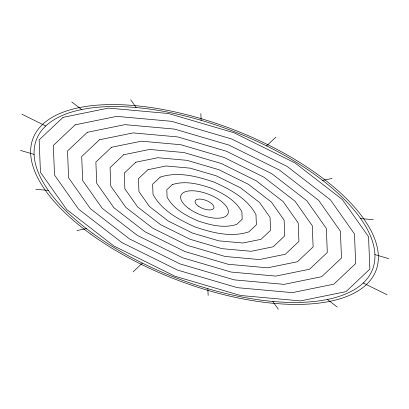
<?xml version="1.0" encoding="UTF-8"?>
<svg xmlns="http://www.w3.org/2000/svg" width="409" height="409" viewBox="0 0 409 409"><rect width="100%" height="100%" fill="white"/><g stroke="black" fill="none" stroke-linecap="round" stroke-linejoin="round"><path stroke-width="0.61" d="M133.083 271.893L142.398 263.105M266.602 145.895L275.917 137.107M76.933 230.528L86.381 228.6M322.619 180.4L332.067 178.472M35.854 189.306L48.344 190.43M360.656 218.57L373.146 219.694M20.45 150.394L34.085 154.403M374.915 254.597L388.55 258.606M21.958 114.223L45.767 126.003M363.233 282.997L387.042 294.777M71.785 101.953L81.616 109.551M327.384 299.449L337.215 307.047M130.706 99.796L136.171 107.552M272.829 301.448L278.294 309.204M200.86 113.584L201.131 120.318M207.869 288.682L208.14 295.416M63.022 117.363L39.146 139.898L40.44 172.266L66.713 209.541L113.963 246.049L174.996 276.233L240.518 295.492L300.559 300.901L345.978 291.637L369.854 269.102L368.56 236.734L342.287 199.459L295.037 162.951L234.004 132.767L168.482 113.508L108.441 108.099L63.022 117.363M75.159 124.837L53.328 145.44L54.515 175.032L78.533 209.106L121.729 242.486L177.526 270.078L237.43 287.685L292.323 292.634L333.841 284.163L355.672 263.56L354.485 233.968L330.467 199.894L287.271 166.514L231.474 138.922L171.57 121.315L116.677 116.366L75.159 124.837M87.296 132.311L67.516 150.982L68.589 177.797L90.353 208.677L129.495 238.922L180.057 263.923L234.342 279.884L284.081 284.362L321.704 276.689L341.484 258.018L340.411 231.203L318.647 200.323L279.505 170.078L228.943 145.077L174.658 129.116L124.919 124.638L87.296 132.311M99.433 139.786L81.698 156.524L82.659 180.558L102.173 208.242L137.26 235.354L182.588 257.772L231.249 272.077L275.84 276.095L309.567 269.214L327.302 252.476L326.341 228.442L306.827 200.758L271.74 173.646L226.412 151.228L177.751 136.923L133.16 132.905L99.433 139.786M111.565 147.26L95.88 162.066L96.734 183.324L113.988 207.813L145.026 231.791L185.119 251.617L228.161 264.27L267.598 267.823L297.435 261.74L313.12 246.934L312.266 225.676L295.012 201.187L263.974 177.209L223.881 157.383L180.839 144.73L141.402 141.177L111.565 147.26M123.702 154.735L110.067 167.603L110.808 186.09L125.808 207.378L152.792 228.227L187.649 245.466L225.073 256.463L259.362 259.557L285.298 254.265L298.933 241.397L298.192 222.91L283.192 201.622L256.208 180.773L221.351 163.534L183.927 152.537L149.638 149.443L123.702 154.735M135.839 162.209L124.249 173.145L124.878 188.856L137.629 206.944L160.558 224.664L190.18 239.311L221.98 248.662L251.121 251.284L273.161 246.791L284.751 235.855L284.122 220.144L271.371 202.056L248.442 184.336L218.82 169.689L187.02 160.338L157.879 157.716L135.839 162.209M147.976 169.684L138.436 178.687L138.953 191.622L149.449 206.514L168.329 221.1L192.711 233.161L218.892 240.855L242.88 243.018L261.024 239.316L270.564 230.313L270.047 217.378L259.551 202.486L240.671 187.9L216.289 175.839L190.108 168.145L166.12 165.982L147.976 169.684M160.113 177.158L152.618 184.229L153.027 194.387C161.877 210.742 178.902 219.684 195.241 227.005C212.378 232.782 231.085 237.675 248.887 231.842L256.382 224.771L255.973 214.613C247.123 198.258 230.098 189.316 213.759 181.995C196.622 176.218 177.915 171.325 160.113 177.158M172.245 184.633L166.806 189.771L167.097 197.153C173.528 209.035 185.901 215.533 197.772 220.855C210.226 225.047 223.82 228.605 236.755 224.367L242.194 219.229L241.903 211.847C235.472 199.965 223.099 193.467 211.228 188.145C198.774 183.953 185.18 180.395 172.245 184.633M198.396 206.182A10.015 4.376 21.1 0 0 213.83 208.145A10.015 4.376 21.1 0 0 201.279 199.173A10.015 4.376 21.1 0 0 198.396 206.182M189.111 208.738A25.246 11.028 21.1 0 0 228.012 213.687A25.246 11.028 21.1 0 0 196.376 191.075A25.246 11.028 21.1 0 0 189.111 208.738M92.94 233.513A180.159 78.692 21.1 0 0 371.883 271.024A180.159 78.692 21.1 0 0 148.677 108.963A180.159 78.692 21.1 0 0 92.94 233.513M90.706 234.091A183.764 80.266 21.1 0 0 375.232 272.358A183.764 80.266 21.1 0 0 147.562 107.051A183.764 80.266 21.1 0 0 90.706 234.091"/></g></svg>
